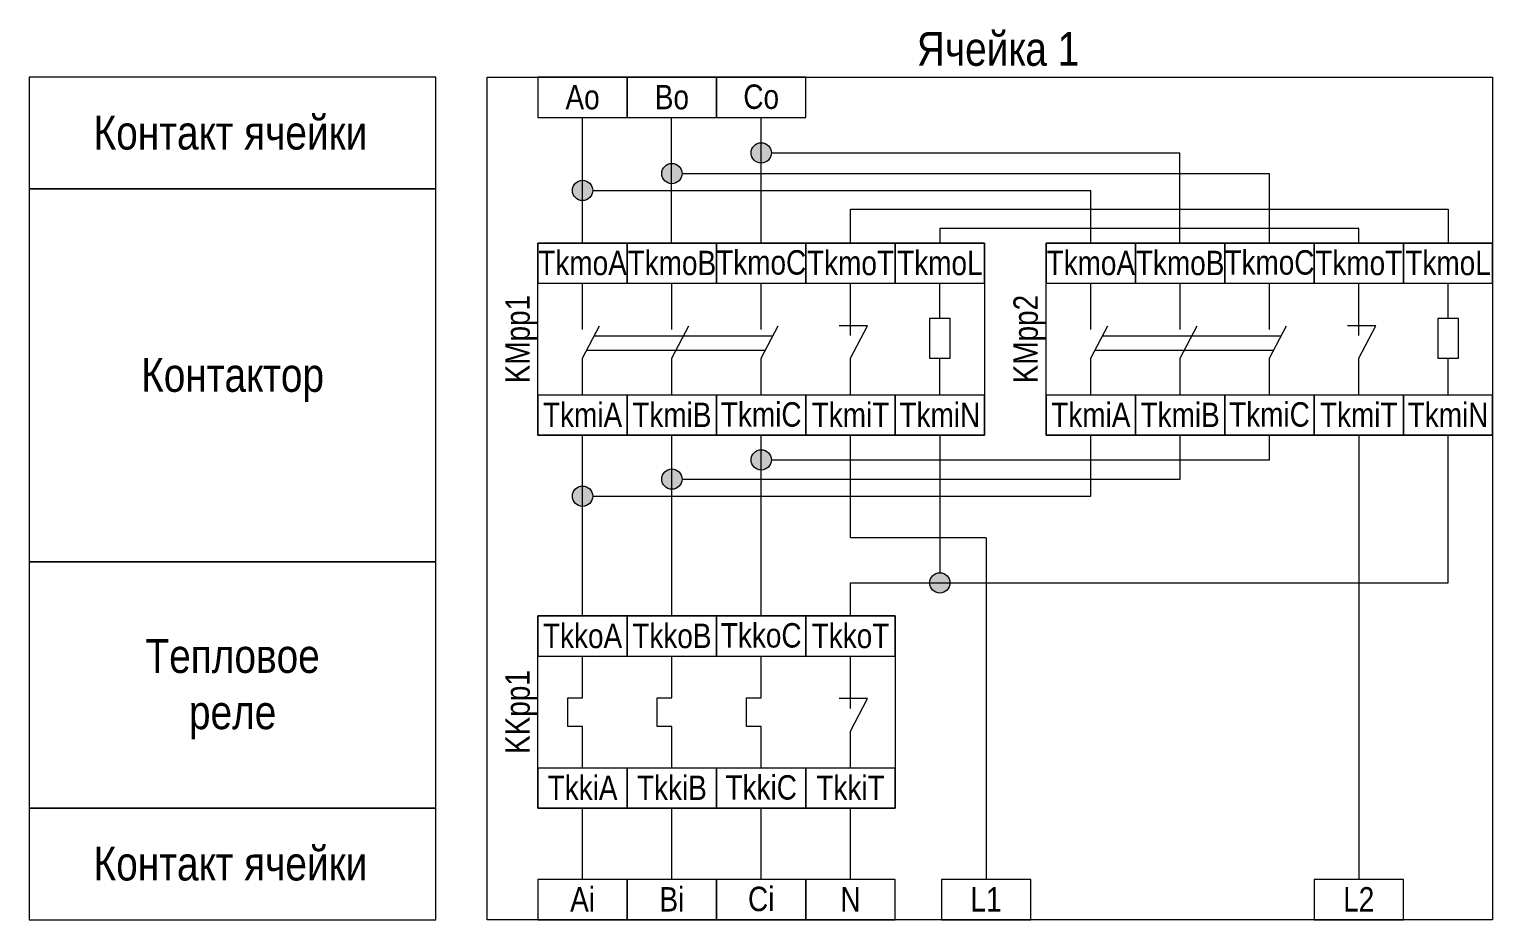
# Model space of a CAD drawing. Header units: millimetres. Extents: x 20 to 336, y -272 to -5.
# Drawn here: x 228.4 to 336.4, y -220.6 to -154.9 of the extents above; entities that cross this region are included whole.
import ezdxf

# ---------------------------------------------------------------- set-up
doc = ezdxf.new("R2010")
doc.units = ezdxf.units.MM
doc.header["$MEASUREMENT"] = 0
doc.linetypes.add('1_1', pattern=[2000, 1000, -1000])
for name, color, linetype in [('id_names', 7, 'Continuous'), ('id_params_do', 7, 'Continuous'), ('id_static_do', 7, 'Continuous')]:
    doc.layers.add(name, color=color, linetype=linetype)
doc.styles.add('СГЕНЕРИР_СТИЛЬ_1', font='')
doc.styles.get('СГЕНЕРИР_СТИЛЬ_1').set_extended_font_data('Arial Narrow')

msp = doc.modelspace()

# ---------------------------------------------------------------- hatches: boundary and pattern name
at = {"layer": 'id_static_do', "linetype": 'Continuous', "lineweight": 0, "true_color": 0x000000}
for points in [[(281.69, -164), (281.75, -164.28), (281.91, -164.53), (282.16, -164.69), (282.44, -164.75), (282.73, -164.69), (282.97, -164.53), (283.14, -164.28), (283.19, -164), (283.14, -163.71), (282.97, -163.47), (282.73, -163.3), (282.44, -163.25), (282.16, -163.3), (281.91, -163.47), (281.75, -163.71)], [(275.1, -165.52), (275.16, -165.8), (275.32, -166.05), (275.57, -166.21), (275.85, -166.27), (276.14, -166.21), (276.38, -166.05), (276.55, -165.8), (276.6, -165.52), (276.55, -165.23), (276.38, -164.98), (276.14, -164.82), (275.85, -164.77), (275.57, -164.82), (275.32, -164.98), (275.16, -165.23)], [(268.51, -166.77), (268.57, -167.06), (268.73, -167.3), (268.98, -167.47), (269.26, -167.52), (269.55, -167.47), (269.79, -167.3), (269.96, -167.06), (270.01, -166.77), (269.96, -166.49), (269.79, -166.24), (269.55, -166.08), (269.26, -166.02), (268.98, -166.08), (268.73, -166.24), (268.57, -166.49)], [(281.69, -186.65), (281.75, -186.94), (281.91, -187.18), (282.16, -187.34), (282.44, -187.4), (282.73, -187.34), (282.97, -187.18), (283.14, -186.94), (283.19, -186.65), (283.14, -186.36), (282.97, -186.12), (282.73, -185.96), (282.44, -185.9), (282.16, -185.96), (281.91, -186.12), (281.75, -186.36)], [(275.1, -188.07), (275.16, -188.36), (275.32, -188.6), (275.57, -188.76), (275.85, -188.82), (276.14, -188.76), (276.38, -188.6), (276.55, -188.36), (276.6, -188.07), (276.55, -187.78), (276.38, -187.54), (276.14, -187.38), (275.85, -187.32), (275.57, -187.38), (275.32, -187.54), (275.16, -187.78)], [(268.51, -189.33), (268.57, -189.61), (268.73, -189.86), (268.98, -190.02), (269.26, -190.08), (269.55, -190.02), (269.79, -189.86), (269.96, -189.61), (270.01, -189.33), (269.96, -189.04), (269.79, -188.8), (269.55, -188.63), (269.26, -188.58), (268.98, -188.63), (268.73, -188.8), (268.57, -189.04)], [(294.87, -195.73), (294.93, -196.02), (295.09, -196.26), (295.34, -196.42), (295.62, -196.48), (295.91, -196.42), (296.15, -196.26), (296.32, -196.02), (296.37, -195.73), (296.32, -195.44), (296.15, -195.2), (295.91, -195.04), (295.62, -194.98), (295.34, -195.04), (295.09, -195.2), (294.93, -195.44)]]:
    msp.add_hatch(color=18, dxfattribs=at).paths.add_polyline_path(points)

# ---------------------------------------------------------------- linework, layer by layer
at = {"layer": 'id_names', "color": 7, "linetype": 'Continuous', "lineweight": 15, "ltscale": 100}
for points in [[(228.44, -166.65), (258.44, -166.65), (258.44, -158.42), (228.44, -158.42)], [(228.44, -194.17), (258.44, -194.17), (258.44, -166.65), (228.44, -166.65)], [(228.44, -212.35), (258.44, -212.35), (258.44, -194.17), (228.44, -194.17)], [(228.44, -220.59), (258.44, -220.59), (258.44, -212.35), (228.44, -212.35)]]:
    msp.add_lwpolyline(points, close=True, dxfattribs=at)
at = {"layer": 'id_static_do', "color": 7, "linetype": 'Continuous', "lineweight": 15, "ltscale": 100}
for p, q in [((269.26, -170.65), (269.26, -161.38)), ((275.82, -170.65), (275.82, -161.38)), ((282.44, -170.65), (282.44, -161.38)), ((283.19, -164), (313.32, -164)), ((313.32, -170.65), (313.32, -164)), ((276.6, -165.52), (319.94, -165.52)), ((319.94, -170.65), (319.94, -165.52)), ((270.01, -166.77), (306.76, -166.77)), ((306.76, -170.65), (306.76, -166.77)), ((289.03, -170.65), (289.03, -168.15)), ((289.03, -168.15), (333.12, -168.15)), ((333.12, -168.15), (333.12, -170.65)), ((265.97, -170.65), (298.92, -170.65)), ((265.97, -184.83), (265.97, -170.65)), ((298.92, -170.65), (298.92, -184.83)), ((303.46, -170.65), (336.41, -170.65)), ((303.46, -184.83), (303.46, -170.65)), ((336.41, -170.65), (336.41, -184.83)), ((269.26, -179.15), (270.51, -176.75)), ((275.85, -179.15), (277.1, -176.75)), ((282.44, -179.15), (283.69, -176.75)), ((290.28, -176.75), (288.2, -176.75)), ((289.03, -179.15), (290.28, -176.75)), ((306.76, -179.15), (308.01, -176.75)), ((313.35, -179.15), (314.6, -176.75)), ((319.94, -179.15), (321.19, -176.75)), ((327.78, -176.75), (325.7, -176.75)), ((326.53, -179.15), (327.78, -176.75)), ((298.92, -184.83), (265.97, -184.83)), ((269.26, -198.17), (269.26, -184.83)), ((275.85, -198.17), (275.85, -184.83)), ((282.44, -198.17), (282.44, -184.83)), ((289.03, -192.41), (289.03, -184.83)), ((295.62, -184.83), (295.62, -194.98)), ((336.41, -184.83), (303.46, -184.83)), ((306.76, -189.33), (306.76, -184.83)), ((313.35, -188.07), (313.35, -184.83)), ((319.94, -186.65), (319.94, -184.83)), ((326.53, -184.83), (326.53, -217.62)), ((333.12, -195.73), (333.12, -184.83)), ((283.19, -186.65), (319.94, -186.65)), ((276.6, -188.07), (313.35, -188.07)), ((270.01, -189.33), (306.76, -189.33)), ((299.03, -192.41), (289.03, -192.41)), ((299.03, -192.41), (299.03, -217.62)), ((289.03, -198.17), (289.03, -195.73)), ((289.03, -195.73), (333.12, -195.73)), ((265.97, -198.17), (292.33, -198.17)), ((265.97, -212.35), (265.97, -198.17)), ((292.33, -198.17), (292.33, -212.35)), ((268.18, -206.32), (268.18, -204.2)), ((268.18, -204.2), (269.26, -204.2)), ((274.77, -206.32), (274.77, -204.2)), ((274.77, -204.2), (275.85, -204.2)), ((281.36, -206.32), (281.36, -204.2)), ((281.36, -204.2), (282.44, -204.2)), ((290.28, -204.27), (288.2, -204.27)), ((289.03, -206.67), (290.28, -204.27)), ((269.26, -206.32), (268.18, -206.32)), ((275.85, -206.32), (274.77, -206.32)), ((282.44, -206.32), (281.36, -206.32)), ((292.33, -212.35), (265.97, -212.35)), ((269.26, -217.62), (269.26, -212.35)), ((275.85, -217.62), (275.85, -212.35)), ((282.44, -217.62), (282.44, -212.35)), ((289.03, -217.62), (289.03, -212.35))]:
    msp.add_line(p, q, dxfattribs=at)
at = {"layer": 'id_static_do', "color": 7, "linetype": '1_1', "lineweight": 15, "ltscale": 100}
for p, q in [((270.12, -177.49), (283.3, -177.49)), ((307.62, -177.49), (320.8, -177.49)), ((269.57, -178.56), (282.75, -178.56)), ((307.06, -178.56), (320.24, -178.56))]:
    msp.add_line(p, q, dxfattribs=at)
msp.add_lwpolyline([(262.22, -158.42), (336.41, -158.42), (336.41, -220.59), (262.22, -220.59)], close=True, dxfattribs=at)
at = {"layer": 'id_static_do', "color": 7, "linetype": 'Continuous', "lineweight": 15, "ltscale": 100}
for points in [[(265.97, -161.38), (272.56, -161.38), (272.56, -158.42), (265.97, -158.42)], [(272.56, -161.38), (279.15, -161.38), (279.15, -158.42), (272.56, -158.42)], [(279.15, -161.38), (285.74, -161.38), (285.74, -158.42), (279.15, -158.42)], [(265.97, -173.62), (272.56, -173.62), (272.56, -170.65), (265.97, -170.65)], [(272.56, -173.62), (279.15, -173.62), (279.15, -170.65), (272.56, -170.65)], [(279.15, -173.62), (285.74, -173.62), (285.74, -170.65), (279.15, -170.65)], [(285.74, -173.62), (292.33, -173.62), (292.33, -170.65), (285.74, -170.65)], [(292.33, -173.62), (298.92, -173.62), (298.92, -170.65), (292.33, -170.65)], [(303.46, -173.62), (310.05, -173.62), (310.05, -170.65), (303.46, -170.65)], [(310.05, -173.62), (316.64, -173.62), (316.64, -170.65), (310.05, -170.65)], [(316.64, -173.62), (323.23, -173.62), (323.23, -170.65), (316.64, -170.65)], [(323.23, -173.62), (329.82, -173.62), (329.82, -170.65), (323.23, -170.65)], [(329.82, -173.62), (336.41, -173.62), (336.41, -170.65), (329.82, -170.65)], [(294.86, -179.15), (296.38, -179.15), (296.38, -176.22), (294.86, -176.22)], [(332.36, -179.15), (333.88, -179.15), (333.88, -176.22), (332.36, -176.22)], [(265.97, -184.83), (272.56, -184.83), (272.56, -181.87), (265.97, -181.87)], [(272.56, -184.83), (279.15, -184.83), (279.15, -181.87), (272.56, -181.87)], [(279.15, -184.83), (285.74, -184.83), (285.74, -181.87), (279.15, -181.87)], [(285.74, -184.83), (292.33, -184.83), (292.33, -181.87), (285.74, -181.87)], [(292.33, -184.83), (298.92, -184.83), (298.92, -181.87), (292.33, -181.87)], [(303.46, -184.83), (310.05, -184.83), (310.05, -181.87), (303.46, -181.87)], [(310.05, -184.83), (316.64, -184.83), (316.64, -181.87), (310.05, -181.87)], [(316.64, -184.83), (323.23, -184.83), (323.23, -181.87), (316.64, -181.87)], [(323.23, -184.83), (329.82, -184.83), (329.82, -181.87), (323.23, -181.87)], [(329.82, -184.83), (336.41, -184.83), (336.41, -181.87), (329.82, -181.87)], [(265.97, -201.14), (272.56, -201.14), (272.56, -198.17), (265.97, -198.17)], [(272.56, -201.14), (279.15, -201.14), (279.15, -198.17), (272.56, -198.17)], [(279.15, -201.14), (285.74, -201.14), (285.74, -198.17), (279.15, -198.17)], [(285.74, -201.14), (292.33, -201.14), (292.33, -198.17), (285.74, -198.17)], [(265.97, -212.35), (272.56, -212.35), (272.56, -209.39), (265.97, -209.39)], [(272.56, -212.35), (279.15, -212.35), (279.15, -209.39), (272.56, -209.39)], [(279.15, -212.35), (285.74, -212.35), (285.74, -209.39), (279.15, -209.39)], [(285.74, -212.35), (292.33, -212.35), (292.33, -209.39), (285.74, -209.39)], [(265.97, -220.59), (272.56, -220.59), (272.56, -217.62), (265.97, -217.62)], [(272.56, -220.59), (279.15, -220.59), (279.15, -217.62), (272.56, -217.62)], [(279.15, -220.59), (285.74, -220.59), (285.74, -217.62), (279.15, -217.62)], [(285.74, -220.59), (292.33, -220.59), (292.33, -217.62), (285.74, -217.62)], [(295.74, -220.59), (302.33, -220.59), (302.33, -217.62), (295.74, -217.62)], [(323.23, -220.59), (329.82, -220.59), (329.82, -217.62), (323.23, -217.62)]]:
    msp.add_lwpolyline(points, close=True, dxfattribs=at)
for points in [[(326.53, -170.65), (326.53, -169.58), (295.62, -169.58), (295.62, -170.65)], [(269.26, -177.03), (269.26, -173.62)], [(275.85, -177.03), (275.85, -173.62)], [(282.44, -177.03), (282.44, -173.62)], [(289.03, -177.48), (289.03, -173.62)], [(295.62, -176.22), (295.62, -173.62)], [(306.76, -177.03), (306.76, -173.62)], [(313.35, -177.03), (313.35, -173.62)], [(319.94, -177.03), (319.94, -173.62)], [(326.53, -177.48), (326.53, -173.62)], [(333.12, -176.22), (333.12, -173.62)], [(269.26, -181.87), (269.26, -179.15)], [(275.85, -181.87), (275.85, -179.15)], [(282.44, -181.87), (282.44, -179.15)], [(289.03, -181.87), (289.03, -179.15)], [(295.62, -181.87), (295.62, -179.15)], [(306.76, -181.87), (306.76, -179.15)], [(313.35, -181.87), (313.35, -179.15)], [(319.94, -181.87), (319.94, -179.15)], [(326.53, -181.87), (326.53, -179.15)], [(333.12, -181.87), (333.12, -179.15)], [(269.26, -204.2), (269.26, -201.14)], [(275.85, -204.2), (275.85, -201.14)], [(282.44, -204.2), (282.44, -201.14)], [(289.03, -205), (289.03, -201.14)], [(269.26, -209.39), (269.26, -206.32)], [(275.85, -209.39), (275.85, -206.32)], [(282.44, -209.39), (282.44, -206.32)], [(289.03, -209.39), (289.03, -206.67)]]:
    msp.add_lwpolyline(points, dxfattribs=at)
for centre in [(282.44, -164), (275.85, -165.52), (269.26, -166.77), (282.44, -186.65), (275.85, -188.07), (269.26, -189.33), (295.62, -195.73)]:
    msp.add_circle(centre, 0.75, dxfattribs=at)

# ---------------------------------------------------------------- texts
at = {"layer": 'id_names', "color": 7, "linetype": 'Continuous', "lineweight": 15, "char_height": 2.5, "attachment_point": 2, "style": 'СГЕНЕРИР_СТИЛЬ_1'}
for s, insert in [('\\A1;{\\pqc;\\fArial Narrow|b0|i0|c204|p34;Контакт \\fArial Narrow|b0|i0|c204|p34;ячейки}', (243.28, -161.25)), ('\\A1;{\\pqc;\\fArial Narrow|b0|i0|c204|p34;Контактор}', (243.44, -179.13)), ('\\A1;{\\pqc;\\fArial Narrow|b0|i0|c204|p34;Контакт \\fArial Narrow|b0|i0|c204|p34;ячейки}', (243.28, -215.19))]:
    msp.add_mtext(s, dxfattribs=dict(at, insert=insert))
at = {"layer": 'id_names', "color": 7, "linetype": 'Continuous', "lineweight": 15, "insert": (243.44, -199.87), "char_height": 2.5, "attachment_point": 2, "line_spacing_factor": 0.996475, "style": 'СГЕНЕРИР_СТИЛЬ_1'}
msp.add_mtext('\\A1;{\\pqc;\\fArial Narrow|b0|i0|c204|p34;Тепловое\\P\\pqc;\\fArial Narrow|b0|i0|c204|p34;реле}', dxfattribs=at)
at = {"layer": 'id_params_do', "color": 7, "linetype": 'Continuous', "lineweight": 15, "char_height": 1.8, "attachment_point": 2, "style": 'СГЕНЕРИР_СТИЛЬ_1'}
for s, insert in [('\\A1;{\\pqc;\\fArial Narrow|b0|i0|c204|p34;Tk\\fArial Narrow|b0|i0|c204|p34;m\\fArial Narrow|b0|i0|c204|p34;oA}', (269.26, -171.22)), ('\\A1;{\\pqc;\\fArial Narrow|b0|i0|c204|p34;Tkmo\\fArial Narrow|b0|i0|c204|p34;B}', (275.85, -171.22)), ('\\A1;{\\pqc;\\fArial Narrow|b0|i0|c204|p34;Tkmo\\fArial Narrow|b0|i0|c204|p34;C}', (282.44, -171.18)), ('\\A1;{\\pqc;\\fArial Narrow|b0|i0|c204|p34;Tkmo\\fArial Narrow|b0|i0|c204|p34;T}', (289.03, -171.22)), ('\\A1;{\\pqc;\\fArial Narrow|b0|i0|c204|p34;Tkmo\\fArial Narrow|b0|i0|c204|p34;L}', (295.62, -171.22)), ('\\A1;{\\pqc;\\fArial Narrow|b0|i0|c204|p34;Tk\\fArial Narrow|b0|i0|c204|p34;m\\fArial Narrow|b0|i0|c204|p34;oA}', (306.76, -171.22)), ('\\A1;{\\pqc;\\fArial Narrow|b0|i0|c204|p34;Tkmo\\fArial Narrow|b0|i0|c204|p34;B}', (313.35, -171.22)), ('\\A1;{\\pqc;\\fArial Narrow|b0|i0|c204|p34;Tkmo\\fArial Narrow|b0|i0|c204|p34;C}', (319.94, -171.18)), ('\\A1;{\\pqc;\\fArial Narrow|b0|i0|c204|p34;Tkmo\\fArial Narrow|b0|i0|c204|p34;T}', (326.53, -171.22)), ('\\A1;{\\pqc;\\fArial Narrow|b0|i0|c204|p34;Tkmo\\fArial Narrow|b0|i0|c204|p34;L}', (333.12, -171.22)), ('\\A1;{\\pqc;\\fArial Narrow|b0|i0|c204|p34;Tkm\\fArial Narrow|b0|i0|c204|p34;i\\fArial Narrow|b0|i0|c204|p34;A}', (269.26, -182.43)), ('\\A1;{\\pqc;\\fArial Narrow|b0|i0|c204|p34;Tkmi\\fArial Narrow|b0|i0|c204|p34;B}', (275.85, -182.43)), ('\\A1;{\\pqc;\\fArial Narrow|b0|i0|c204|p34;Tkmi\\fArial Narrow|b0|i0|c204|p34;C}', (282.44, -182.4)), ('\\A1;{\\pqc;\\fArial Narrow|b0|i0|c204|p34;Tkmi\\fArial Narrow|b0|i0|c204|p34;T}', (289.03, -182.43)), ('\\A1;{\\pqc;\\fArial Narrow|b0|i0|c204|p34;Tkmi\\fArial Narrow|b0|i0|c204|p34;N}', (295.62, -182.43)), ('\\A1;{\\pqc;\\fArial Narrow|b0|i0|c204|p34;Tkm\\fArial Narrow|b0|i0|c204|p34;i\\fArial Narrow|b0|i0|c204|p34;A}', (306.76, -182.43)), ('\\A1;{\\pqc;\\fArial Narrow|b0|i0|c204|p34;Tkmi\\fArial Narrow|b0|i0|c204|p34;B}', (313.35, -182.43)), ('\\A1;{\\pqc;\\fArial Narrow|b0|i0|c204|p34;Tkmi\\fArial Narrow|b0|i0|c204|p34;C}', (319.94, -182.4)), ('\\A1;{\\pqc;\\fArial Narrow|b0|i0|c204|p34;Tkmi\\fArial Narrow|b0|i0|c204|p34;T}', (326.53, -182.43)), ('\\A1;{\\pqc;\\fArial Narrow|b0|i0|c204|p34;Tkmi\\fArial Narrow|b0|i0|c204|p34;N}', (333.12, -182.43)), ('\\A1;{\\pqc;\\fArial Narrow|b0|i0|c204|p34;Tk\\fArial Narrow|b0|i0|c204|p34;k\\fArial Narrow|b0|i0|c204|p34;oA}', (269.26, -198.74)), ('\\A1;{\\pqc;\\fArial Narrow|b0|i0|c204|p34;Tk\\fArial Narrow|b0|i0|c204|p34;k\\fArial Narrow|b0|i0|c204|p34;oB}', (275.85, -198.74)), ('\\A1;{\\pqc;\\fArial Narrow|b0|i0|c204|p34;Tk\\fArial Narrow|b0|i0|c204|p34;k\\fArial Narrow|b0|i0|c204|p34;oC}', (282.44, -198.7)), ('\\A1;{\\pqc;\\fArial Narrow|b0|i0|c204|p34;Tk\\fArial Narrow|b0|i0|c204|p34;k\\fArial Narrow|b0|i0|c204|p34;oT}', (289.03, -198.74)), ('\\A1;{\\pqc;\\fArial Narrow|b0|i0|c204|p34;Tk\\fArial Narrow|b0|i0|c204|p34;k\\fArial Narrow|b0|i0|c204|p34;iA}', (269.26, -209.95)), ('\\A1;{\\pqc;\\fArial Narrow|b0|i0|c204|p34;Tk\\fArial Narrow|b0|i0|c204|p34;k\\fArial Narrow|b0|i0|c204|p34;iB}', (275.85, -209.95)), ('\\A1;{\\pqc;\\fArial Narrow|b0|i0|c204|p34;Tk\\fArial Narrow|b0|i0|c204|p34;k\\fArial Narrow|b0|i0|c204|p34;iC}', (282.44, -209.92)), ('\\A1;{\\pqc;\\fArial Narrow|b0|i0|c204|p34;Tk\\fArial Narrow|b0|i0|c204|p34;k\\fArial Narrow|b0|i0|c204|p34;iT}', (289.03, -209.95))]:
    msp.add_mtext(s, dxfattribs=dict(at, insert=insert))
at = {"layer": 'id_params_do', "color": 7, "linetype": 'Continuous', "lineweight": 15, "char_height": 1.8, "attachment_point": 2, "rotation": 90, "style": 'СГЕНЕРИР_СТИЛЬ_1'}
for s, insert in [('\\A1;{\\pqc;\\fArial Narrow|b0|i0|c204|p34;KMpp\\fArial Narrow|b0|i0|c204|p34;1}', (263.56, -177.74)), ('\\A1;{\\pqc;\\fArial Narrow|b0|i0|c204|p34;KMpp\\fArial Narrow|b0|i0|c204|p34;2}', (301.05, -177.74)), ('\\A1;{\\pqc;\\fArial Narrow|b0|i0|c204|p34;K\\fArial Narrow|b0|i0|c204|p34;K\\fArial Narrow|b0|i0|c204|p34;pp1}', (263.56, -205.26))]:
    msp.add_mtext(s, dxfattribs=dict(at, insert=insert))
at = {"layer": 'id_static_do', "color": 7, "linetype": 'Continuous', "lineweight": 15, "attachment_point": 2, "style": 'СГЕНЕРИР_СТИЛЬ_1'}
for s, insert, char_height in [('\\A1;{\\pqc;\\fArial Narrow|b0|i0|c204|p34;Ячейка 1}', (299.92, -155.07), 2.5), ('\\A1;{\\pqc;\\fArial Narrow|b0|i0|c204|p34;A\\fArial Narrow|b0|i0|c204|p34;o}', (269.26, -158.98), 1.8), ('\\A1;{\\pqc;\\fArial Narrow|b0|i0|c204|p34;B\\fArial Narrow|b0|i0|c204|p34;o}', (275.85, -158.98), 1.8), ('\\A1;{\\pqc;\\fArial Narrow|b0|i0|c204|p34;C\\fArial Narrow|b0|i0|c204|p34;o}', (282.44, -158.95), 1.8), ('\\A1;{\\pqc;\\fArial Narrow|b0|i0|c204|p34;Ai}', (269.26, -218.18), 1.8), ('\\A1;{\\pqc;\\fArial Narrow|b0|i0|c204|p34;Bi}', (275.85, -218.18), 1.8), ('\\A1;{\\pqc;\\fArial Narrow|b0|i0|c204|p34;Ci}', (282.44, -218.15), 1.8), ('\\A1;{\\pqc;\\fArial Narrow|b0|i0|c204|p34;N}', (289.03, -218.18), 1.8), ('\\A1;{\\pqc;\\fArial Narrow|b0|i0|c204|p34;L1}', (299.03, -218.18), 1.8), ('\\A1;{\\pqc;\\fArial Narrow|b0|i0|c204|p34;L\\fArial Narrow|b0|i0|c204|p34;2}', (326.53, -218.18), 1.8)]:
    msp.add_mtext(s, dxfattribs=dict(at, insert=insert, char_height=char_height))

doc.saveas('drawing.dxf')
